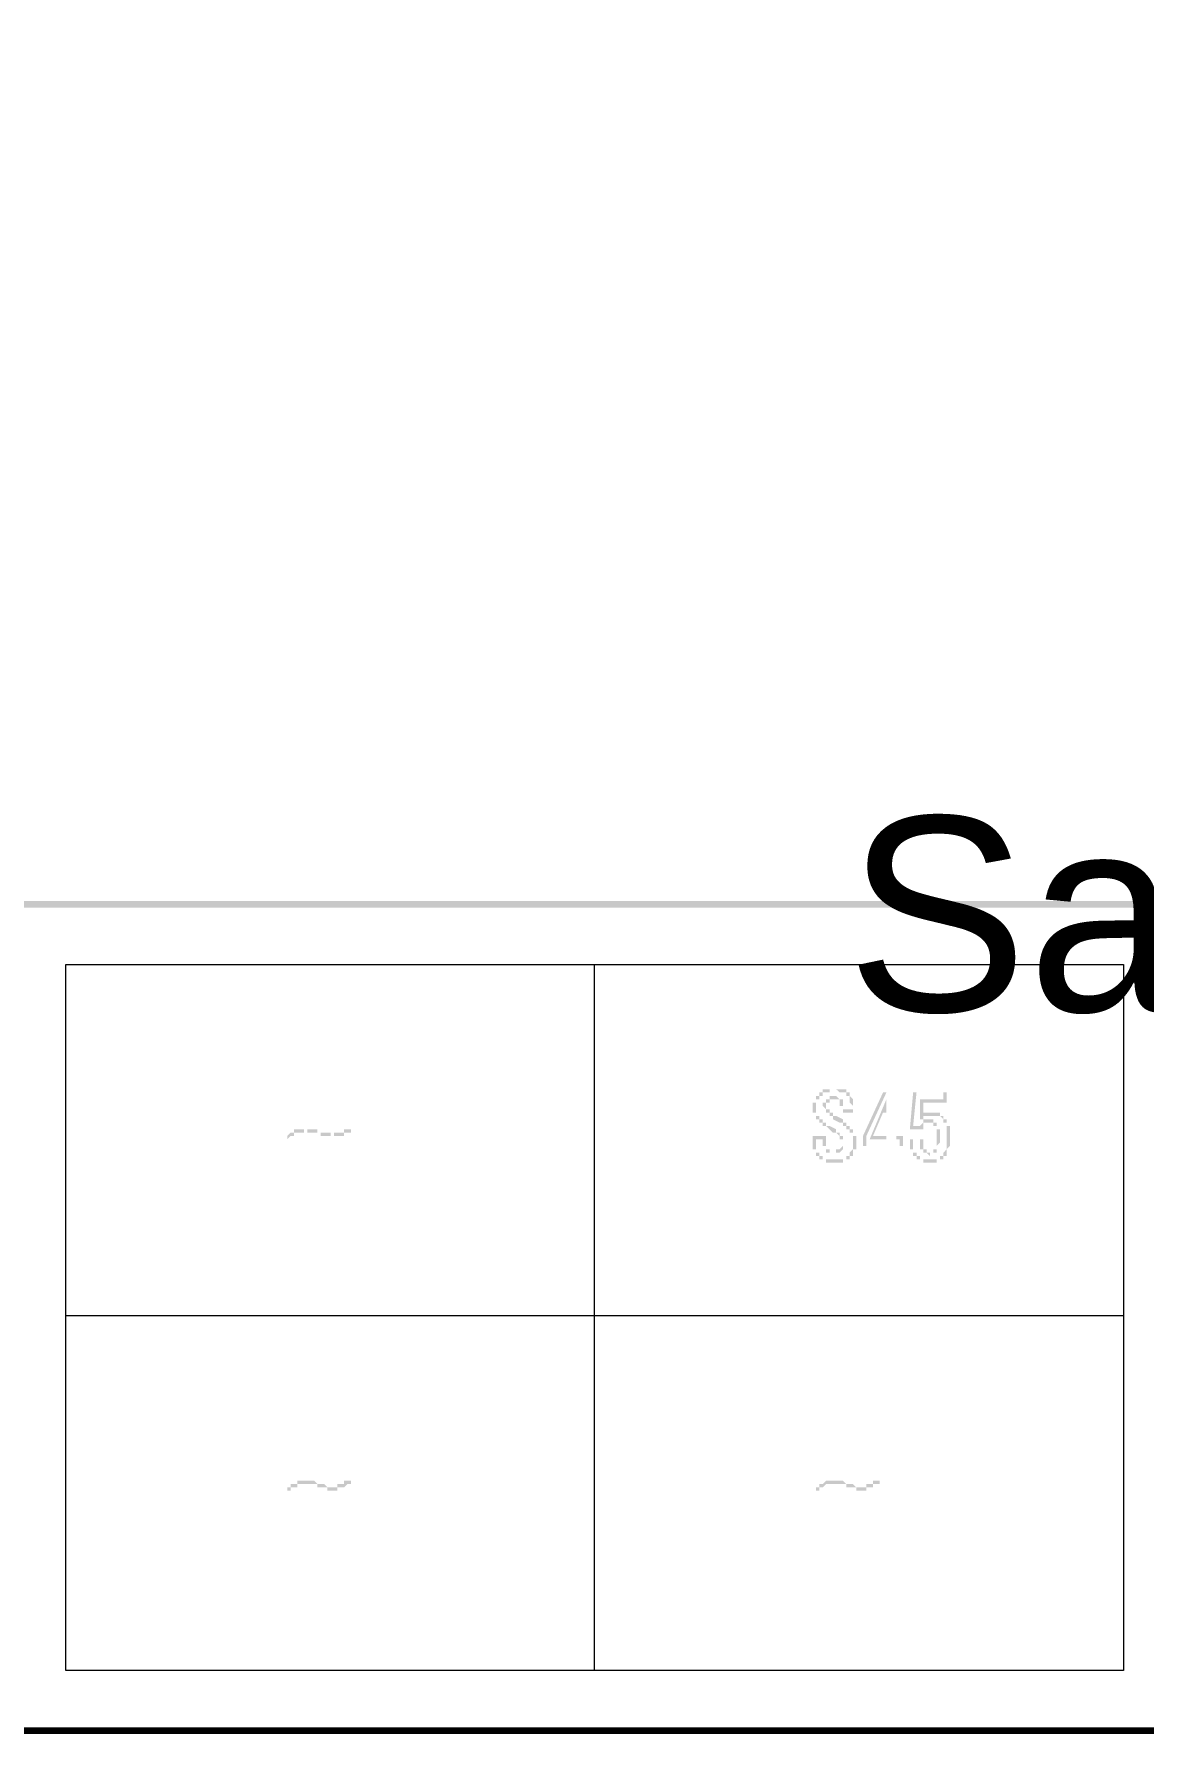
# Model space of a CAD drawing. Header units: millimetres. Extents: x 3.6 to 37.8, y 0.6 to 28.7.
# Drawn here: x 19.236 to 20.619, y 0.595 to 2.713 of the extents above; entities that cross this region are included whole.
import ezdxf

# ---------------------------------------------------------------- set-up
doc = ezdxf.new("R2010")
doc.units = ezdxf.units.MM
doc.layers.add('PDF_0', color=7, linetype='Continuous')
doc.layers.add('PDF_Text', color=7, linetype='Continuous')
doc.styles.add('PDF Swiss721BT-LightCondensed', font='arial.ttf')

msp = doc.modelspace()

# ---------------------------------------------------------------- hatches: boundary and pattern name
at = {"layer": 'PDF_0', "transparency": 33554559}
h = msp.add_hatch(color=256, dxfattribs=at)
h.paths.add_polyline_path([(20.2565, 1.3733), (20.2565, 1.3733), (20.2565, 1.3775), (20.2565, 1.3775), (20.2565, 1.3775), (20.2565, 1.3775), (20.2523, 1.3817), (20.2523, 1.3817), (20.2523, 1.3817), (20.2523, 1.3858), (20.2523, 1.3858), (20.2523, 1.3858), (20.2523, 1.3858), (20.2523, 1.3858), (20.2523, 1.39), (20.2523, 1.39), (20.2481, 1.39), (20.2481, 1.39), (20.2481, 1.39), (20.2481, 1.3942), (20.2481, 1.3942), (20.244, 1.3942), (20.244, 1.3942), (20.244, 1.3942), (20.244, 1.3942), (20.244, 1.3942), (20.2398, 1.3942), (20.2398, 1.3942), (20.2398, 1.3942), (20.2356, 1.3983), (20.2356, 1.3983), (20.2356, 1.3983), (20.2356, 1.3983), (20.2315, 1.3983), (20.2315, 1.3983), (20.2315, 1.3983), (20.2273, 1.3983), (20.2273, 1.3942), (20.2273, 1.3942), (20.2231, 1.3942), (20.2231, 1.3942), (20.2231, 1.3942), (20.2231, 1.3942), (20.2189, 1.3942), (20.2189, 1.3942), (20.2189, 1.3942), (20.2189, 1.3942), (20.2189, 1.39), (20.2148, 1.39), (20.2148, 1.39), (20.2148, 1.39), (20.2148, 1.39), (20.2148, 1.39), (20.2148, 1.3858), (20.2148, 1.3858), (20.2148, 1.3858), (20.2106, 1.3858), (20.2106, 1.3858), (20.2106, 1.3817), (20.2106, 1.3817), (20.2106, 1.3817), (20.2106, 1.3775), (20.2106, 1.3775), (20.2106, 1.3775), (20.2106, 1.3775), (20.2106, 1.3733), (20.2106, 1.3733), (20.2106, 1.3733), (20.2106, 1.3692), (20.2106, 1.3692), (20.2106, 1.3692), (20.2106, 1.3692), (20.2106, 1.365), (20.2148, 1.365), (20.2148, 1.365), (20.2148, 1.365), (20.2148, 1.365), (20.2148, 1.3608), (20.2148, 1.3608), (20.2148, 1.3608), (20.2148, 1.3608), (20.2189, 1.3608), (20.2189, 1.3608), (20.2189, 1.3566), (20.2189, 1.3566), (20.2231, 1.3566), (20.2231, 1.3566), (20.2231, 1.3566), (20.2231, 1.3525), (20.2273, 1.3525), (20.2356, 1.3483), (20.2356, 1.3483), (20.2356, 1.3441), (20.2398, 1.3441), (20.2398, 1.3441), (20.2398, 1.3441), (20.2398, 1.3441), (20.2398, 1.34), (20.244, 1.34), (20.244, 1.34), (20.244, 1.34), (20.244, 1.34), (20.244, 1.34), (20.244, 1.3358), (20.244, 1.3358), (20.244, 1.3358), (20.244, 1.3358), (20.244, 1.3316), (20.244, 1.3316), (20.244, 1.3316), (20.244, 1.3316), (20.244, 1.3275), (20.244, 1.3275), (20.244, 1.3275), (20.244, 1.3233), (20.244, 1.3233), (20.244, 1.3233), (20.244, 1.3233), (20.244, 1.3233), (20.244, 1.3233), (20.2398, 1.3191), (20.2398, 1.3191), (20.2398, 1.3191), (20.2398, 1.3191), (20.2356, 1.3191), (20.2356, 1.3191), (20.2356, 1.3191), (20.2356, 1.3191), (20.2315, 1.3191), (20.2315, 1.3191), (20.2315, 1.3191), (20.2315, 1.3191), (20.2273, 1.3191), (20.2273, 1.3191), (20.2273, 1.3191), (20.2273, 1.3191), (20.2231, 1.3191), (20.2231, 1.3191), (20.2231, 1.3233), (20.2231, 1.3233), (20.2231, 1.3233), (20.2231, 1.3233), (20.2231, 1.3233), (20.2231, 1.3275), (20.2231, 1.3275), (20.2189, 1.3275), (20.2189, 1.3316), (20.2189, 1.3316), (20.2189, 1.3316), (20.2189, 1.3316), (20.2189, 1.3358), (20.2189, 1.3358), (20.2106, 1.3358), (20.2106, 1.3358), (20.2106, 1.3358), (20.2106, 1.3358), (20.2106, 1.3358), (20.2106, 1.3316), (20.2106, 1.3316), (20.2106, 1.3316), (20.2106, 1.3316), (20.2106, 1.3275), (20.2106, 1.3275), (20.2106, 1.3275), (20.2106, 1.3233), (20.2106, 1.3233), (20.2106, 1.3233), (20.2106, 1.3233), (20.2106, 1.3191), (20.2148, 1.3191), (20.2148, 1.3191), (20.2148, 1.3191), (20.2148, 1.3191), (20.2148, 1.3149), (20.2148, 1.3149), (20.2148, 1.3149), (20.2189, 1.3149), (20.2189, 1.3149), (20.2189, 1.3149), (20.2189, 1.3149), (20.2189, 1.3108), (20.2231, 1.3108), (20.2231, 1.3108), (20.2231, 1.3108), (20.2231, 1.3108), (20.2273, 1.3108), (20.2273, 1.3108), (20.2273, 1.3108), (20.2315, 1.3108), (20.2315, 1.3108), (20.2315, 1.3108), (20.2315, 1.3108), (20.2356, 1.3108), (20.2356, 1.3108), (20.2356, 1.3108), (20.2356, 1.3108), (20.2398, 1.3108), (20.2398, 1.3108), (20.2398, 1.3108), (20.244, 1.3108), (20.244, 1.3108), (20.244, 1.3108), (20.244, 1.3108), (20.2481, 1.3108), (20.2481, 1.3149), (20.2481, 1.3149), (20.2481, 1.3149), (20.2481, 1.3149), (20.2523, 1.3149), (20.2523, 1.3149), (20.2523, 1.3191), (20.2523, 1.3191), (20.2523, 1.3191), (20.2523, 1.3191), (20.2523, 1.3191), (20.2565, 1.3233), (20.2565, 1.3233), (20.2565, 1.3233), (20.2565, 1.3233), (20.2565, 1.3275), (20.2565, 1.3275), (20.2565, 1.3275), (20.2565, 1.3316), (20.2565, 1.3316), (20.2565, 1.3316), (20.2565, 1.3316), (20.2565, 1.3358), (20.2565, 1.3358), (20.2565, 1.3358), (20.2565, 1.34), (20.2565, 1.34), (20.2565, 1.34), (20.2565, 1.34), (20.2565, 1.3441), (20.2565, 1.3441), (20.2523, 1.3441), (20.2523, 1.3441), (20.2523, 1.3441), (20.2523, 1.3483), (20.2523, 1.3483), (20.2523, 1.3483), (20.2523, 1.3483), (20.2481, 1.3483), (20.2481, 1.3525), (20.2481, 1.3525), (20.2481, 1.3525), (20.2481, 1.3525), (20.244, 1.3525), (20.244, 1.3566), (20.244, 1.3566), (20.2398, 1.3566), (20.2398, 1.3566), (20.2315, 1.3608), (20.2315, 1.3608), (20.2315, 1.3608), (20.2315, 1.365), (20.2315, 1.365), (20.2273, 1.365), (20.2273, 1.365), (20.2273, 1.3692), (20.2273, 1.3692), (20.2231, 1.3692), (20.2231, 1.3692), (20.2231, 1.3692), (20.2231, 1.3733), (20.2231, 1.3733), (20.2231, 1.3733), (20.2231, 1.3733), (20.2231, 1.3733), (20.2189, 1.3775), (20.2189, 1.3775), (20.2189, 1.3775), (20.2189, 1.3775), (20.2189, 1.3817), (20.2231, 1.3817), (20.2231, 1.3817), (20.2231, 1.3817), (20.2231, 1.3858), (20.2231, 1.3858), (20.2231, 1.3858), (20.2231, 1.3858), (20.2273, 1.3858), (20.2273, 1.3858), (20.2273, 1.3858), (20.2273, 1.39), (20.2315, 1.39), (20.2315, 1.39), (20.2315, 1.39), (20.2315, 1.39), (20.2356, 1.39), (20.2356, 1.39), (20.2356, 1.39), (20.2398, 1.3858), (20.2398, 1.3858), (20.2398, 1.3858), (20.2398, 1.3858), (20.2398, 1.3858), (20.2398, 1.3858), (20.244, 1.3858), (20.244, 1.3817), (20.244, 1.3817), (20.244, 1.3817), (20.244, 1.3817), (20.244, 1.3775), (20.244, 1.3775), (20.244, 1.3775), (20.244, 1.3775), (20.244, 1.3733), (20.244, 1.3733)], flags=0)
h.paths.add_polyline_path([(20.2565, 1.3692), (20.244, 1.3692), (20.244, 1.3733), (20.244, 1.3733), (20.244, 1.3775), (20.2398, 1.3775), (20.2398, 1.3775), (20.2398, 1.3775), (20.2398, 1.3817), (20.2398, 1.3817), (20.2398, 1.3817), (20.2398, 1.3817), (20.2398, 1.3817), (20.2398, 1.3817), (20.2398, 1.3858), (20.2356, 1.3858), (20.2356, 1.3858), (20.2356, 1.3858), (20.2356, 1.3858), (20.2315, 1.3858), (20.2315, 1.3858), (20.2315, 1.3858), (20.2315, 1.3858), (20.2273, 1.3858), (20.2273, 1.3858), (20.2273, 1.3858), (20.2273, 1.3817), (20.2231, 1.3817), (20.2231, 1.3817), (20.2231, 1.3817), (20.2231, 1.3817), (20.2231, 1.3775), (20.2231, 1.3775), (20.2231, 1.3775), (20.2231, 1.3775), (20.2231, 1.3775), (20.2231, 1.3733), (20.2231, 1.3733), (20.2231, 1.3733), (20.2273, 1.3733), (20.2273, 1.3733), (20.2273, 1.3692), (20.2273, 1.3692), (20.2273, 1.3692), (20.2315, 1.3692), (20.2315, 1.3692), (20.2315, 1.365), (20.2315, 1.365), (20.2315, 1.365), (20.2356, 1.365), (20.2356, 1.365), (20.244, 1.3608), (20.244, 1.3566), (20.244, 1.3566), (20.2481, 1.3566), (20.2481, 1.3566), (20.2481, 1.3566), (20.2481, 1.3525), (20.2523, 1.3525), (20.2523, 1.3525), (20.2523, 1.3525), (20.2523, 1.3525), (20.2523, 1.3483), (20.2523, 1.3483), (20.2565, 1.3483), (20.2565, 1.3483), (20.2565, 1.3483), (20.2565, 1.3483), (20.2565, 1.3441), (20.2565, 1.3441), (20.2565, 1.3441), (20.2565, 1.3441), (20.2565, 1.34), (20.2565, 1.34), (20.2606, 1.34), (20.2606, 1.34), (20.2606, 1.3358), (20.2606, 1.3358), (20.2606, 1.3358), (20.2606, 1.3316), (20.2606, 1.3316), (20.2606, 1.3316), (20.2606, 1.3316), (20.2606, 1.3275), (20.2606, 1.3275), (20.2606, 1.3275), (20.2606, 1.3233), (20.2565, 1.3233), (20.2565, 1.3233), (20.2565, 1.3233), (20.2565, 1.3191), (20.2565, 1.3191), (20.2565, 1.3191), (20.2565, 1.3191), (20.2565, 1.3149), (20.2565, 1.3149), (20.2523, 1.3149), (20.2523, 1.3149), (20.2523, 1.3149), (20.2523, 1.3149), (20.2523, 1.3108), (20.2481, 1.3108), (20.2481, 1.3108), (20.2481, 1.3108), (20.2481, 1.3108), (20.2481, 1.3108), (20.244, 1.3108), (20.244, 1.3108), (20.244, 1.3108), (20.244, 1.3066), (20.2398, 1.3066), (20.2398, 1.3066), (20.2398, 1.3066), (20.2356, 1.3066), (20.2356, 1.3066), (20.2356, 1.3066), (20.2315, 1.3066), (20.2315, 1.3066), (20.2315, 1.3066), (20.2315, 1.3066), (20.2273, 1.3066), (20.2273, 1.3066), (20.2273, 1.3066), (20.2231, 1.3066), (20.2231, 1.3066), (20.2231, 1.3066), (20.2231, 1.3108), (20.2189, 1.3108), (20.2189, 1.3108), (20.2189, 1.3108), (20.2189, 1.3108), (20.2148, 1.3108), (20.2148, 1.3108), (20.2148, 1.3108), (20.2148, 1.3149), (20.2148, 1.3149), (20.2148, 1.3149), (20.2106, 1.3149), (20.2106, 1.3149), (20.2106, 1.3149), (20.2106, 1.3191), (20.2106, 1.3191), (20.2106, 1.3191), (20.2106, 1.3191), (20.2106, 1.3191), (20.2106, 1.3233), (20.2064, 1.3233), (20.2064, 1.3233), (20.2064, 1.3275), (20.2064, 1.3275), (20.2064, 1.3275), (20.2064, 1.3275), (20.2064, 1.3316), (20.2064, 1.3316), (20.2064, 1.3316), (20.2064, 1.3358), (20.2064, 1.3358), (20.2064, 1.3358), (20.2064, 1.3358), (20.2064, 1.3358), (20.2064, 1.34), (20.2064, 1.34), (20.2231, 1.34), (20.2231, 1.3316), (20.2231, 1.3316), (20.2231, 1.3316), (20.2231, 1.3275), (20.2231, 1.3275), (20.2231, 1.3275), (20.2231, 1.3275), (20.2231, 1.3233), (20.2273, 1.3233), (20.2273, 1.3233), (20.2273, 1.3233), (20.2273, 1.3233), (20.2273, 1.3233), (20.2273, 1.3191), (20.2315, 1.3191), (20.2315, 1.3191), (20.2315, 1.3191), (20.2356, 1.3191), (20.2356, 1.3191), (20.2356, 1.3191), (20.2356, 1.3233), (20.2398, 1.3233), (20.2398, 1.3233), (20.2398, 1.3233), (20.2398, 1.3233), (20.2398, 1.3233), (20.2398, 1.3233), (20.244, 1.3275), (20.244, 1.3275), (20.244, 1.3275), (20.244, 1.3275), (20.244, 1.3316), (20.244, 1.3316), (20.244, 1.3316), (20.244, 1.3316), (20.244, 1.3358), (20.244, 1.3358), (20.2398, 1.3358), (20.2398, 1.3358), (20.2398, 1.3358), (20.2398, 1.34), (20.2398, 1.34), (20.2398, 1.34), (20.2398, 1.34), (20.2398, 1.34), (20.2356, 1.3441), (20.2356, 1.3441), (20.2356, 1.3441), (20.2315, 1.3441), (20.2315, 1.3441), (20.2231, 1.3525), (20.2231, 1.3525), (20.2231, 1.3525), (20.2189, 1.3525), (20.2189, 1.3525), (20.2189, 1.3566), (20.2189, 1.3566), (20.2148, 1.3566), (20.2148, 1.3566), (20.2148, 1.3566), (20.2148, 1.3608), (20.2148, 1.3608), (20.2148, 1.3608), (20.2106, 1.3608), (20.2106, 1.3608), (20.2106, 1.3608), (20.2106, 1.365), (20.2106, 1.365), (20.2106, 1.365), (20.2106, 1.365), (20.2106, 1.3692), (20.2106, 1.3692), (20.2064, 1.3692), (20.2064, 1.3692), (20.2064, 1.3733), (20.2064, 1.3733), (20.2064, 1.3733), (20.2064, 1.3775), (20.2064, 1.3775), (20.2064, 1.3775), (20.2064, 1.3775), (20.2064, 1.3775), (20.2064, 1.3817), (20.2064, 1.3817), (20.2106, 1.3817), (20.2106, 1.3858), (20.2106, 1.3858), (20.2106, 1.3858), (20.2106, 1.3858), (20.2106, 1.39), (20.2106, 1.39), (20.2106, 1.39), (20.2106, 1.39), (20.2148, 1.39), (20.2148, 1.3942), (20.2148, 1.3942), (20.2148, 1.3942), (20.2148, 1.3942), (20.2189, 1.3942), (20.2189, 1.3942), (20.2189, 1.3942), (20.2189, 1.3983), (20.2189, 1.3983), (20.2231, 1.3983), (20.2231, 1.3983), (20.2231, 1.3983), (20.2231, 1.3983), (20.2273, 1.3983), (20.2273, 1.3983), (20.2273, 1.3983), (20.2315, 1.3983), (20.2315, 1.3983), (20.2315, 1.3983), (20.2315, 1.3983), (20.2356, 1.3983), (20.2356, 1.3983), (20.2356, 1.3983), (20.2356, 1.3983), (20.2398, 1.3983), (20.2398, 1.3983), (20.2398, 1.3983), (20.244, 1.3983), (20.244, 1.3983), (20.244, 1.3983), (20.244, 1.3983), (20.2481, 1.3983), (20.2481, 1.3942), (20.2481, 1.3942), (20.2481, 1.3942), (20.2481, 1.3942), (20.2523, 1.3942), (20.2523, 1.3942), (20.2523, 1.39), (20.2523, 1.39), (20.2523, 1.39), (20.2523, 1.39), (20.2523, 1.39), (20.2565, 1.3858), (20.2565, 1.3858), (20.2565, 1.3858), (20.2565, 1.3858), (20.2565, 1.3817), (20.2565, 1.3817), (20.2565, 1.3817), (20.2565, 1.3817), (20.2565, 1.3775), (20.2565, 1.3775), (20.2565, 1.3775), (20.2565, 1.3733), (20.2565, 1.3733), (20.2565, 1.3733), (20.2565, 1.3733), (20.2565, 1.3733), (20.2565, 1.3733), (20.2565, 1.3692), (20.2565, 1.3692)], flags=0)
h = msp.add_hatch(color=256, dxfattribs=at)
h.paths.add_polyline_path([(20.2982, 1.3858), (20.2982, 1.3358), (20.2773, 1.3358)], flags=0)
h.paths.add_polyline_path([(20.2982, 1.3942), (20.2732, 1.34), (20.2732, 1.3275), (20.2982, 1.3275), (20.2982, 1.3108), (20.3107, 1.3108), (20.3107, 1.3275), (20.3148, 1.3275), (20.3148, 1.3358), (20.3107, 1.3358), (20.3107, 1.3942)], flags=0)
h.paths.add_polyline_path([(20.2982, 1.3775), (20.2982, 1.3775), (20.2982, 1.3775), (20.2982, 1.3733), (20.2982, 1.3733), (20.2982, 1.3733), (20.2982, 1.3733), (20.2982, 1.3692), (20.294, 1.3692), (20.294, 1.3692), (20.294, 1.3692), (20.2815, 1.34), (20.2982, 1.34), (20.2982, 1.365), (20.2982, 1.3692), (20.2982, 1.3692), (20.2982, 1.3692), (20.2982, 1.3692), (20.2982, 1.3733), (20.2982, 1.3733), (20.2982, 1.3733), (20.2982, 1.3775), (20.2982, 1.3775), (20.2982, 1.3775), (20.2982, 1.3775)], flags=0)
h.paths.add_polyline_path([(20.294, 1.3942), (20.3107, 1.3942), (20.3107, 1.34), (20.319, 1.34), (20.319, 1.3275), (20.3107, 1.3275), (20.3107, 1.3108), (20.2982, 1.3108), (20.2982, 1.3275), (20.269, 1.3275), (20.269, 1.34)], flags=0)
h = msp.add_hatch(color=256, dxfattribs=at)
h.paths.add_polyline_path([(20.3357, 1.3942), (20.3315, 1.3525), (20.3399, 1.3525), (20.3399, 1.3525), (20.344, 1.3566), (20.344, 1.3566), (20.344, 1.3566), (20.344, 1.3566), (20.344, 1.3566), (20.344, 1.3608), (20.3482, 1.3608), (20.3482, 1.3608), (20.3482, 1.3608), (20.3482, 1.3608), (20.3524, 1.3608), (20.3524, 1.3608), (20.3524, 1.3608), (20.3565, 1.3608), (20.3565, 1.3608), (20.3565, 1.3566), (20.3565, 1.3566), (20.3565, 1.3566), (20.3607, 1.3566), (20.3607, 1.3566), (20.3607, 1.3566), (20.3607, 1.3525), (20.3607, 1.3525), (20.3607, 1.3525), (20.3607, 1.3525), (20.3607, 1.3525), (20.3607, 1.3483), (20.3649, 1.3483), (20.3649, 1.3483), (20.3649, 1.3441), (20.3649, 1.3441), (20.3649, 1.3441), (20.3649, 1.34), (20.3649, 1.34), (20.3649, 1.34), (20.3649, 1.3358), (20.3649, 1.3358), (20.3649, 1.3358), (20.3649, 1.3316), (20.3649, 1.3316), (20.3649, 1.3316), (20.3649, 1.3316), (20.3607, 1.3275), (20.3607, 1.3275), (20.3607, 1.3275), (20.3607, 1.3275), (20.3607, 1.3233), (20.3607, 1.3233), (20.3607, 1.3233), (20.3607, 1.3233), (20.3607, 1.3233), (20.3607, 1.3191), (20.3607, 1.3191), (20.3565, 1.3191), (20.3565, 1.3191), (20.3565, 1.3191), (20.3565, 1.3191), (20.3524, 1.3191), (20.3524, 1.3149), (20.3524, 1.3149), (20.3524, 1.3149), (20.3482, 1.3191), (20.3482, 1.3191), (20.3482, 1.3191), (20.3482, 1.3191), (20.344, 1.3191), (20.344, 1.3191), (20.344, 1.3191), (20.344, 1.3233), (20.344, 1.3233), (20.344, 1.3233), (20.344, 1.3233), (20.344, 1.3233), (20.3399, 1.3233), (20.3399, 1.3275), (20.3399, 1.3275), (20.3399, 1.3275), (20.3399, 1.3316), (20.3399, 1.3316), (20.3399, 1.3316), (20.3399, 1.3316), (20.3399, 1.3358), (20.3399, 1.3358), (20.3315, 1.3358), (20.3315, 1.3358), (20.3315, 1.3316), (20.3315, 1.3316), (20.3315, 1.3316), (20.3315, 1.3275), (20.3315, 1.3275), (20.3315, 1.3275), (20.3315, 1.3275), (20.3315, 1.3233), (20.3315, 1.3233), (20.3315, 1.3233), (20.3315, 1.3191), (20.3357, 1.3191), (20.3357, 1.3191), (20.3357, 1.3191), (20.3357, 1.3191), (20.3357, 1.3149), (20.3357, 1.3149), (20.3357, 1.3149), (20.3357, 1.3149), (20.3399, 1.3149), (20.3399, 1.3149), (20.3399, 1.3108), (20.3399, 1.3108), (20.344, 1.3108), (20.344, 1.3108), (20.344, 1.3108), (20.344, 1.3108), (20.3482, 1.3108), (20.3482, 1.3108), (20.3482, 1.3108), (20.3482, 1.3108), (20.3524, 1.3108), (20.3524, 1.3108), (20.3524, 1.3108), (20.3524, 1.3108), (20.3565, 1.3108), (20.3565, 1.3108), (20.3565, 1.3108), (20.3607, 1.3108), (20.3607, 1.3108), (20.3607, 1.3108), (20.3607, 1.3108), (20.3649, 1.3108), (20.3649, 1.3149), (20.3649, 1.3149), (20.3649, 1.3149), (20.3649, 1.3149), (20.3691, 1.3149), (20.3691, 1.3149), (20.3691, 1.3191), (20.3691, 1.3191), (20.3691, 1.3191), (20.3691, 1.3191), (20.3691, 1.3191), (20.3691, 1.3191), (20.3732, 1.3233), (20.3732, 1.3233), (20.3732, 1.3233), (20.3732, 1.3233), (20.3732, 1.3275), (20.3732, 1.3275), (20.3732, 1.3275), (20.3732, 1.3316), (20.3732, 1.3316), (20.3732, 1.3316), (20.3732, 1.3316), (20.3732, 1.3358), (20.3732, 1.3358), (20.3732, 1.3358), (20.3732, 1.34), (20.3732, 1.34), (20.3732, 1.34), (20.3732, 1.3441), (20.3732, 1.3441), (20.3732, 1.3441), (20.3732, 1.3483), (20.3732, 1.3483), (20.3732, 1.3483), (20.3732, 1.3525), (20.3732, 1.3525), (20.3732, 1.3525), (20.3732, 1.3525), (20.3732, 1.3566), (20.3732, 1.3566), (20.3691, 1.3566), (20.3691, 1.3566), (20.3691, 1.3566), (20.3691, 1.3608), (20.3691, 1.3608), (20.3691, 1.3608), (20.3691, 1.3608), (20.3691, 1.3608), (20.3649, 1.365), (20.3649, 1.365), (20.3649, 1.365), (20.3649, 1.365), (20.3607, 1.365), (20.3607, 1.365), (20.3607, 1.365), (20.3607, 1.365), (20.3565, 1.365), (20.3565, 1.365), (20.3565, 1.365), (20.3565, 1.365), (20.3524, 1.365), (20.3524, 1.365), (20.3524, 1.365), (20.3482, 1.365), (20.3482, 1.365), (20.3482, 1.365), (20.3482, 1.365), (20.3482, 1.365), (20.344, 1.365), (20.344, 1.365), (20.344, 1.365), (20.344, 1.3608), (20.344, 1.3608), (20.3399, 1.3608), (20.3399, 1.3608), (20.3399, 1.3608), (20.3399, 1.3566), (20.3399, 1.3858), (20.3691, 1.3858), (20.3691, 1.3942)], flags=0)
h.paths.add_polyline_path([(20.3315, 1.3942), (20.3732, 1.3942), (20.3732, 1.3817), (20.344, 1.3817), (20.344, 1.3692), (20.344, 1.365), (20.344, 1.365), (20.344, 1.365), (20.3399, 1.365), (20.344, 1.365), (20.344, 1.365), (20.344, 1.365), (20.344, 1.365), (20.344, 1.3692), (20.3482, 1.3692), (20.3482, 1.3692), (20.3482, 1.3692), (20.3482, 1.3692), (20.3524, 1.3692), (20.3524, 1.3692), (20.3524, 1.3692), (20.3524, 1.3692), (20.3565, 1.3692), (20.3565, 1.3692), (20.3565, 1.3692), (20.3607, 1.3692), (20.3607, 1.3692), (20.3607, 1.3692), (20.3607, 1.3692), (20.3649, 1.3692), (20.3649, 1.3692), (20.3649, 1.3692), (20.3649, 1.365), (20.3691, 1.365), (20.3691, 1.365), (20.3691, 1.365), (20.3691, 1.365), (20.3691, 1.365), (20.3691, 1.3608), (20.3732, 1.3608), (20.3732, 1.3608), (20.3732, 1.3608), (20.3732, 1.3608), (20.3732, 1.3566), (20.3732, 1.3566), (20.3732, 1.3566), (20.3732, 1.3566), (20.3732, 1.3566), (20.3732, 1.3525), (20.3774, 1.3525), (20.3774, 1.3525), (20.3774, 1.3525), (20.3774, 1.3483), (20.3774, 1.3483), (20.3774, 1.3483), (20.3774, 1.3441), (20.3774, 1.3441), (20.3774, 1.3441), (20.3774, 1.34), (20.3774, 1.34), (20.3774, 1.34), (20.3774, 1.3358), (20.3774, 1.3358), (20.3774, 1.3358), (20.3774, 1.3316), (20.3774, 1.3316), (20.3774, 1.3316), (20.3774, 1.3275), (20.3774, 1.3275), (20.3774, 1.3275), (20.3774, 1.3275), (20.3732, 1.3233), (20.3732, 1.3233), (20.3732, 1.3233), (20.3732, 1.3233), (20.3732, 1.3191), (20.3732, 1.3191), (20.3732, 1.3191), (20.3732, 1.3191), (20.3732, 1.3191), (20.3732, 1.3149), (20.3691, 1.3149), (20.3691, 1.3149), (20.3691, 1.3149), (20.3691, 1.3149), (20.3691, 1.3149), (20.3691, 1.3108), (20.3691, 1.3108), (20.3649, 1.3108), (20.3649, 1.3108), (20.3649, 1.3108), (20.3649, 1.3108), (20.3607, 1.3108), (20.3607, 1.3108), (20.3607, 1.3108), (20.3607, 1.3066), (20.3565, 1.3066), (20.3565, 1.3066), (20.3565, 1.3066), (20.3524, 1.3066), (20.3524, 1.3066), (20.3524, 1.3066), (20.3524, 1.3066), (20.3482, 1.3066), (20.3482, 1.3066), (20.3482, 1.3066), (20.344, 1.3066), (20.344, 1.3066), (20.344, 1.3066), (20.344, 1.3108), (20.3399, 1.3108), (20.3399, 1.3108), (20.3399, 1.3108), (20.3399, 1.3108), (20.3357, 1.3108), (20.3357, 1.3108), (20.3357, 1.3108), (20.3357, 1.3149), (20.3357, 1.3149), (20.3357, 1.3149), (20.3315, 1.3149), (20.3315, 1.3149), (20.3315, 1.3149), (20.3315, 1.3191), (20.3315, 1.3191), (20.3315, 1.3191), (20.3315, 1.3191), (20.3315, 1.3233), (20.3315, 1.3233), (20.3274, 1.3233), (20.3274, 1.3233), (20.3274, 1.3275), (20.3274, 1.3275), (20.3274, 1.3275), (20.3274, 1.3316), (20.3274, 1.3316), (20.3274, 1.3316), (20.3274, 1.3316), (20.3274, 1.3358), (20.3274, 1.3358), (20.344, 1.3358), (20.344, 1.3358), (20.344, 1.3358), (20.344, 1.3358), (20.344, 1.3316), (20.344, 1.3316), (20.344, 1.3316), (20.344, 1.3275), (20.344, 1.3275), (20.344, 1.3275), (20.344, 1.3275), (20.344, 1.3233), (20.344, 1.3233), (20.344, 1.3233), (20.344, 1.3233), (20.3482, 1.3233), (20.3482, 1.3191), (20.3482, 1.3191), (20.3482, 1.3191), (20.3524, 1.3191), (20.3524, 1.3191), (20.3524, 1.3191), (20.3524, 1.3191), (20.3524, 1.3191), (20.3565, 1.3191), (20.3565, 1.3191), (20.3565, 1.3233), (20.3565, 1.3233), (20.3565, 1.3233), (20.3607, 1.3233), (20.3607, 1.3233), (20.3607, 1.3275), (20.3607, 1.3275), (20.3607, 1.3275), (20.3607, 1.3275), (20.3607, 1.3316), (20.3607, 1.3316), (20.3607, 1.3316), (20.3607, 1.3316), (20.3607, 1.3358), (20.3607, 1.3358), (20.3607, 1.3358), (20.3607, 1.34), (20.3607, 1.34), (20.3607, 1.34), (20.3607, 1.3441), (20.3607, 1.3441), (20.3607, 1.3441), (20.3607, 1.3441), (20.3607, 1.3483), (20.3607, 1.3483), (20.3607, 1.3483), (20.3607, 1.3525), (20.3607, 1.3525), (20.3607, 1.3525), (20.3565, 1.3525), (20.3565, 1.3525), (20.3565, 1.3525), (20.3565, 1.3566), (20.3565, 1.3566), (20.3565, 1.3566), (20.3565, 1.3566), (20.3524, 1.3566), (20.3524, 1.3566), (20.3524, 1.3566), (20.3482, 1.3566), (20.3482, 1.3566), (20.3482, 1.3566), (20.3482, 1.3566), (20.344, 1.3566), (20.344, 1.3566), (20.344, 1.3525), (20.344, 1.3525), (20.344, 1.3525), (20.344, 1.3525), (20.344, 1.3483), (20.344, 1.3483), (20.3274, 1.3483)], flags=0)
for points in [[(19.631, 1.3525), (19.631, 1.3483), (19.631, 1.3441), (19.6268, 1.3441), (19.6268, 1.3441), (19.6268, 1.3441), (19.6268, 1.3441), (19.6226, 1.3441), (19.6226, 1.3441), (19.6226, 1.34), (19.6226, 1.34), (19.6185, 1.34), (19.6185, 1.34), (19.6185, 1.34), (19.6185, 1.34), (19.6143, 1.34), (19.6143, 1.34), (19.6143, 1.34), (19.6143, 1.34), (19.6101, 1.34), (19.6101, 1.34), (19.6101, 1.34), (19.6101, 1.34), (19.606, 1.34), (19.606, 1.34), (19.606, 1.34), (19.606, 1.34), (19.6018, 1.34), (19.6018, 1.34), (19.6018, 1.34), (19.6018, 1.34), (19.5976, 1.34), (19.5976, 1.34), (19.5976, 1.34), (19.5976, 1.34), (19.5934, 1.34), (19.5934, 1.34), (19.5934, 1.34), (19.5934, 1.3441), (19.5893, 1.3441), (19.5893, 1.3441), (19.5893, 1.3441), (19.5851, 1.3441), (19.5851, 1.3441), (19.5851, 1.3441), (19.5809, 1.3441), (19.5809, 1.3441), (19.5809, 1.3441), (19.5809, 1.3441), (19.5768, 1.3441), (19.5768, 1.3483), (19.5768, 1.3483), (19.5768, 1.3483), (19.5768, 1.3483), (19.5726, 1.3483), (19.5726, 1.3483), (19.5726, 1.3483), (19.5726, 1.3441), (19.5684, 1.3441), (19.5684, 1.3441), (19.5684, 1.3441), (19.5643, 1.3441), (19.5643, 1.3441), (19.5643, 1.3441), (19.5643, 1.3441), (19.5643, 1.3441), (19.5601, 1.3441), (19.5601, 1.3441), (19.5601, 1.34), (19.5601, 1.34), (19.5559, 1.34), (19.5559, 1.34), (19.5559, 1.34), (19.5559, 1.34), (19.5517, 1.3358), (19.5517, 1.3358), (19.5517, 1.34), (19.5559, 1.3441), (19.5559, 1.3441), (19.5559, 1.3441), (19.5559, 1.3441), (19.5601, 1.3441), (19.5601, 1.3441), (19.5601, 1.3441), (19.5601, 1.3483), (19.5643, 1.3483), (19.5643, 1.3483), (19.5643, 1.3483), (19.5643, 1.3483), (19.5643, 1.3483), (19.5684, 1.3483), (19.5684, 1.3483), (19.5684, 1.3483), (19.5684, 1.3483), (19.5726, 1.3483), (19.5726, 1.3483), (19.5726, 1.3483), (19.5726, 1.3483), (19.5768, 1.3483), (19.5768, 1.3483), (19.5768, 1.3483), (19.5768, 1.3483), (19.5809, 1.3483), (19.5809, 1.3483), (19.5809, 1.3483), (19.5809, 1.3483), (19.5851, 1.3483), (19.5851, 1.3483), (19.5851, 1.3483), (19.5851, 1.3483), (19.5851, 1.3483), (19.5893, 1.3483), (19.5893, 1.3483), (19.5893, 1.3483), (19.5893, 1.3441), (19.5934, 1.3441), (19.5934, 1.3441), (19.5934, 1.3441), (19.5976, 1.3441), (19.5976, 1.3441), (19.5976, 1.3441), (19.6018, 1.3441), (19.6018, 1.3441), (19.6018, 1.3441), (19.6018, 1.3441), (19.606, 1.3441), (19.606, 1.34), (19.606, 1.34), (19.606, 1.34), (19.606, 1.34), (19.606, 1.34), (19.6101, 1.34), (19.6101, 1.34), (19.6101, 1.3441), (19.6143, 1.3441), (19.6143, 1.3441), (19.6143, 1.3441), (19.6143, 1.3441), (19.6185, 1.3441), (19.6185, 1.3441), (19.6185, 1.3441), (19.6185, 1.3441), (19.6226, 1.3441), (19.6226, 1.3441), (19.6226, 1.3483), (19.6226, 1.3483), (19.6226, 1.3483), (19.6268, 1.3483), (19.6268, 1.3483), (19.6268, 1.3483), (19.631, 1.3483), (19.631, 1.3525)], [(19.631, 0.9105), (19.631, 0.9063), (19.631, 0.9063), (19.6268, 0.9063), (19.6268, 0.9063), (19.6268, 0.9063), (19.6268, 0.9063), (19.6226, 0.9021), (19.6226, 0.9021), (19.6226, 0.9021), (19.6226, 0.9021), (19.6185, 0.9021), (19.6185, 0.9021), (19.6185, 0.9021), (19.6185, 0.9021), (19.6143, 0.9021), (19.6143, 0.9021), (19.6143, 0.9021), (19.6143, 0.8979), (19.6101, 0.8979), (19.6101, 0.8979), (19.6101, 0.8979), (19.6101, 0.8979), (19.606, 0.8979), (19.606, 0.8979), (19.606, 0.8979), (19.606, 0.8979), (19.6018, 0.8979), (19.6018, 0.8979), (19.6018, 0.9021), (19.6018, 0.9021), (19.5976, 0.9021), (19.5976, 0.9021), (19.5976, 0.9021), (19.5976, 0.9021), (19.5934, 0.9021), (19.5934, 0.9021), (19.5934, 0.9021), (19.5934, 0.9021), (19.5893, 0.9021), (19.5893, 0.9021), (19.5893, 0.9063), (19.5851, 0.9063), (19.5851, 0.9063), (19.5851, 0.9063), (19.5809, 0.9063), (19.5809, 0.9063), (19.5809, 0.9063), (19.5809, 0.9063), (19.5768, 0.9063), (19.5768, 0.9063), (19.5768, 0.9063), (19.5768, 0.9063), (19.5768, 0.9063), (19.5726, 0.9063), (19.5726, 0.9063), (19.5726, 0.9063), (19.5726, 0.9063), (19.5684, 0.9063), (19.5684, 0.9063), (19.5684, 0.9063), (19.5643, 0.9063), (19.5643, 0.9063), (19.5643, 0.9063), (19.5643, 0.9063), (19.5643, 0.9021), (19.5601, 0.9021), (19.5601, 0.9021), (19.5601, 0.9021), (19.5601, 0.9021), (19.5559, 0.9021), (19.5559, 0.9021), (19.5559, 0.8979), (19.5559, 0.8979), (19.5517, 0.8979), (19.5517, 0.8979), (19.5517, 0.9021), (19.5559, 0.9021), (19.5559, 0.9021), (19.5559, 0.9063), (19.5559, 0.9063), (19.5601, 0.9063), (19.5601, 0.9063), (19.5601, 0.9063), (19.5601, 0.9063), (19.5643, 0.9063), (19.5643, 0.9105), (19.5643, 0.9105), (19.5643, 0.9105), (19.5643, 0.9105), (19.5684, 0.9105), (19.5684, 0.9105), (19.5684, 0.9105), (19.5684, 0.9105), (19.5726, 0.9105), (19.5726, 0.9105), (19.5726, 0.9105), (19.5726, 0.9105), (19.5768, 0.9105), (19.5768, 0.9105), (19.5768, 0.9105), (19.5768, 0.9105), (19.5809, 0.9105), (19.5809, 0.9105), (19.5809, 0.9105), (19.5809, 0.9105), (19.5851, 0.9105), (19.5851, 0.9105), (19.5851, 0.9105), (19.5851, 0.9105), (19.5851, 0.9105), (19.5893, 0.9063), (19.5893, 0.9063), (19.5893, 0.9063), (19.5893, 0.9063), (19.5934, 0.9063), (19.5934, 0.9063), (19.5934, 0.9063), (19.5976, 0.9063), (19.5976, 0.9063), (19.5976, 0.9063), (19.6018, 0.9021), (19.6018, 0.9021), (19.6018, 0.9021), (19.6018, 0.9021), (19.606, 0.9021), (19.606, 0.9021), (19.606, 0.9021), (19.606, 0.9021), (19.606, 0.9021), (19.606, 0.9021), (19.6101, 0.9021), (19.6101, 0.9021), (19.6101, 0.9021), (19.6143, 0.9021), (19.6143, 0.9021), (19.6143, 0.9021), (19.6143, 0.9063), (19.6185, 0.9063), (19.6185, 0.9063), (19.6185, 0.9063), (19.6185, 0.9063), (19.6226, 0.9063), (19.6226, 0.9063), (19.6226, 0.9063), (19.6226, 0.9063), (19.6226, 0.9105), (19.6268, 0.9105), (19.6268, 0.9105), (19.6268, 0.9105), (19.631, 0.9105), (19.631, 0.9105)], [(20.2898, 0.9105), (20.2898, 0.9063), (20.2857, 0.9063), (20.2857, 0.9063), (20.2857, 0.9063), (20.2857, 0.9063), (20.2815, 0.9063), (20.2815, 0.9021), (20.2815, 0.9021), (20.2815, 0.9021), (20.2773, 0.9021), (20.2773, 0.9021), (20.2773, 0.9021), (20.2773, 0.9021), (20.2773, 0.9021), (20.2732, 0.9021), (20.2732, 0.9021), (20.2732, 0.9021), (20.2732, 0.8979), (20.269, 0.8979), (20.269, 0.8979), (20.269, 0.8979), (20.2648, 0.8979), (20.2648, 0.8979), (20.2648, 0.8979), (20.2648, 0.8979), (20.2648, 0.8979), (20.2606, 0.8979), (20.2606, 0.8979), (20.2606, 0.9021), (20.2606, 0.9021), (20.2565, 0.9021), (20.2565, 0.9021), (20.2565, 0.9021), (20.2565, 0.9021), (20.2523, 0.9021), (20.2523, 0.9021), (20.2523, 0.9021), (20.2481, 0.9021), (20.2481, 0.9021), (20.2481, 0.9021), (20.2481, 0.9063), (20.244, 0.9063), (20.244, 0.9063), (20.244, 0.9063), (20.2398, 0.9063), (20.2398, 0.9063), (20.2398, 0.9063), (20.2356, 0.9063), (20.2356, 0.9063), (20.2356, 0.9063), (20.2356, 0.9063), (20.2356, 0.9063), (20.2315, 0.9063), (20.2315, 0.9063), (20.2315, 0.9063), (20.2315, 0.9063), (20.2273, 0.9063), (20.2273, 0.9063), (20.2273, 0.9063), (20.2273, 0.9063), (20.2231, 0.9063), (20.2231, 0.9063), (20.2231, 0.9063), (20.2231, 0.9063), (20.2189, 0.9021), (20.2189, 0.9021), (20.2189, 0.9021), (20.2189, 0.9021), (20.2189, 0.9021), (20.2148, 0.9021), (20.2148, 0.9021), (20.2148, 0.8979), (20.2148, 0.8979), (20.2106, 0.8979), (20.2106, 0.8979), (20.2106, 0.9021), (20.2106, 0.9021), (20.2148, 0.9021), (20.2148, 0.9063), (20.2148, 0.9063), (20.2148, 0.9063), (20.2189, 0.9063), (20.2189, 0.9063), (20.2189, 0.9063), (20.2189, 0.9063), (20.2231, 0.9105), (20.2231, 0.9105), (20.2231, 0.9105), (20.2231, 0.9105), (20.2231, 0.9105), (20.2273, 0.9105), (20.2273, 0.9105), (20.2273, 0.9105), (20.2315, 0.9105), (20.2315, 0.9105), (20.2315, 0.9105), (20.2315, 0.9105), (20.2315, 0.9105), (20.2356, 0.9105), (20.2356, 0.9105), (20.2356, 0.9105), (20.2398, 0.9105), (20.2398, 0.9105), (20.2398, 0.9105), (20.2398, 0.9105), (20.244, 0.9105), (20.244, 0.9105), (20.244, 0.9105), (20.244, 0.9105), (20.244, 0.9105), (20.2481, 0.9063), (20.2481, 0.9063), (20.2481, 0.9063), (20.2481, 0.9063), (20.2523, 0.9063), (20.2523, 0.9063), (20.2523, 0.9063), (20.2565, 0.9063), (20.2565, 0.9063), (20.2565, 0.9063), (20.2606, 0.9021), (20.2606, 0.9021), (20.2606, 0.9021), (20.2606, 0.9021), (20.2648, 0.9021), (20.2648, 0.9021), (20.2648, 0.9021), (20.2648, 0.9021), (20.2648, 0.9021), (20.2648, 0.9021), (20.269, 0.9021), (20.269, 0.9021), (20.269, 0.9021), (20.269, 0.9021), (20.2732, 0.9021), (20.2732, 0.9021), (20.2732, 0.9063), (20.2773, 0.9063), (20.2773, 0.9063), (20.2773, 0.9063), (20.2773, 0.9063), (20.2773, 0.9063), (20.2815, 0.9063), (20.2815, 0.9063), (20.2815, 0.9063), (20.2815, 0.9105), (20.2857, 0.9105), (20.2857, 0.9105), (20.2857, 0.9105), (20.2857, 0.9105), (20.2898, 0.9105)]]:
    msp.add_hatch(color=256, dxfattribs=at).paths.add_polyline_path(points)

# ---------------------------------------------------------------- linework, layer by layer
at = {"layer": 'PDF_0', "lineweight": 0, "const_width": 0.00834}
msp.add_lwpolyline([(37.7648, 0.5988), (37.7648, 28.6993), (3.5681, 28.6993), (3.5681, 0.5988)], close=True, dxfattribs=at)
at = {"layer": 'PDF_0', "lineweight": 9}
for points in [[(20.5935, 1.1159), (20.5935, 0.6739), (19.9346, 0.6739), (19.9346, 1.1159), (19.2758, 1.1159), (19.2758, 1.5537), (19.9346, 1.5537)], [(19.9346, 0.6739), (19.2758, 0.6739), (19.2758, 1.1159)]]:
    msp.add_lwpolyline(points, dxfattribs=at)
msp.add_lwpolyline([(19.9346, 1.5537), (20.5935, 1.5537), (20.5935, 1.1159), (19.9346, 1.1159)], close=True, dxfattribs=at)
at = {"layer": 'PDF_0', "transparency": 33554559}
for points in [[(3.5681, 1.633), (3.5681, 1.6246), (37.7648, 1.633)], [(3.5681, 1.6246), (37.7648, 1.633), (37.7648, 1.6246)]]:
    msp.add_solid(points, dxfattribs=at)

# ---------------------------------------------------------------- texts
at = {"layer": 'PDF_Text', "insert": (20.2481, 1.58), "char_height": 0.242729, "attachment_point": 4, "style": 'PDF Swiss721BT-LightCondensed'}
msp.add_mtext('San Diego Compound', dxfattribs=at)

doc.saveas('drawing.dxf')
